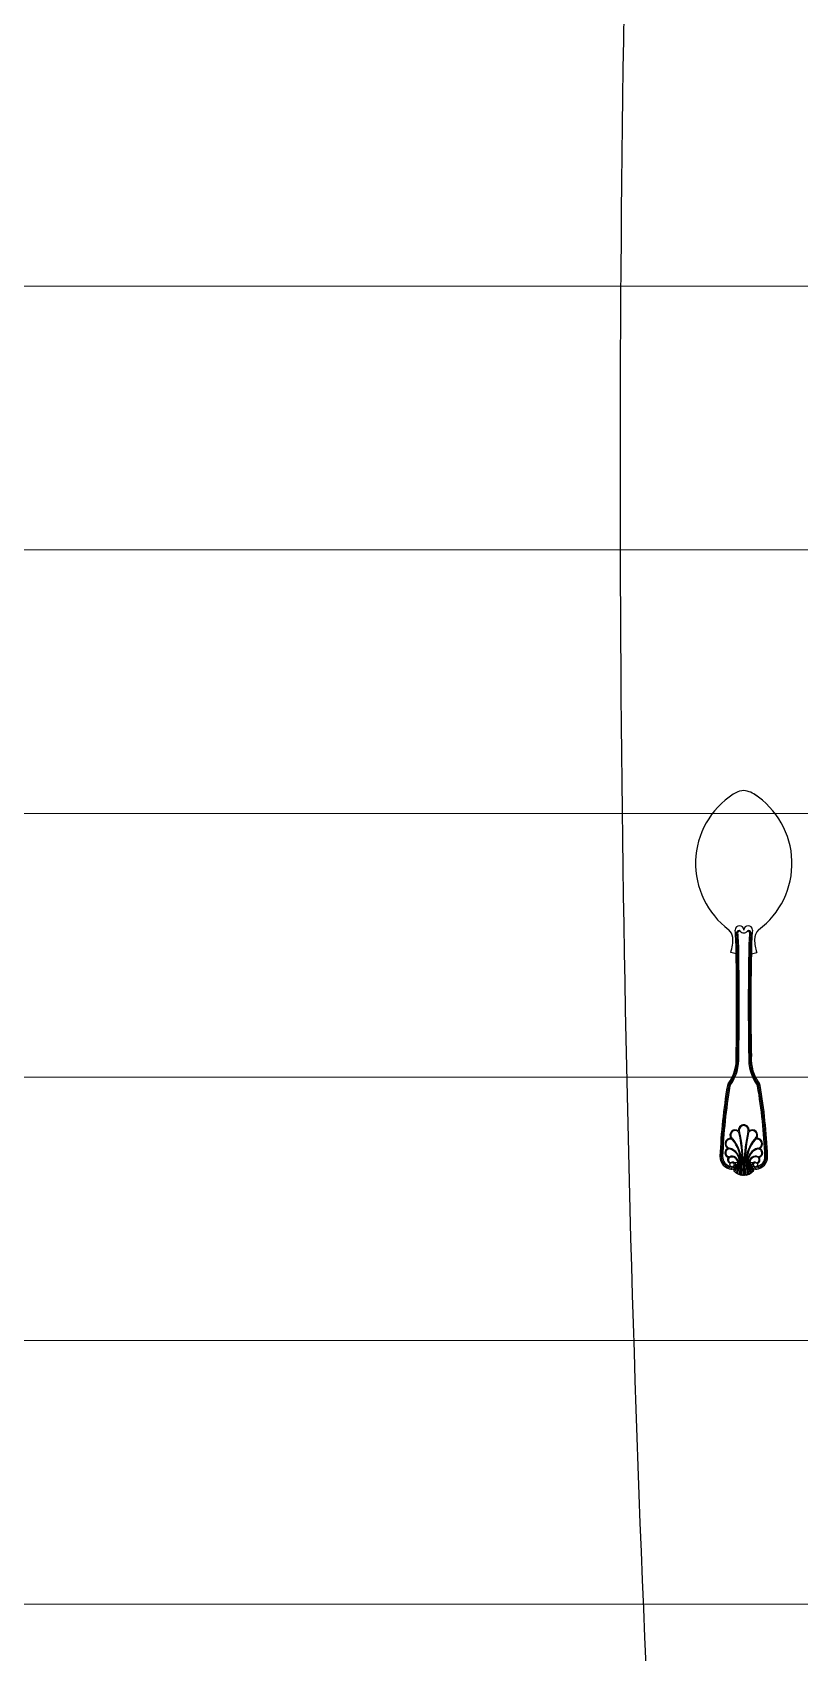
# Model space of a CAD drawing. Header units: millimetres. Extents: x -18512 to 101824, y -95768 to 52898.
# Drawn here: x 32313 to 32604, y -51471 to -50856 of the extents above; entities that cross this region are included whole.
import ezdxf

# ---------------------------------------------------------------- set-up
doc = ezdxf.new("R2010")
doc.units = ezdxf.units.MM
doc.header["$LTSCALE"] = 25
doc.layers.add('1547 I-StB-p-00-GA$0$WD-FURNITURE-DETAIL', color=126, linetype='Continuous')
doc.layers.add('wood flooring', color=8, linetype='Continuous', lineweight=13)

msp = doc.modelspace()

# ---------------------------------------------------------------- hatches: boundary and pattern name
at = {"layer": 'wood flooring'}
h = msp.add_hatch(dxfattribs=at)
h.set_pattern_fill('_USER', color=256, scale=100, pattern_type=0)
h.set_pattern_definition([(360, (338285.01, 171947.46), (-2e-14, 100), [])])
h.paths.add_polyline_path([(33755.49, -49171.88), (31012.89, -49171.88), (31012.89, -49811.47), (31012.89, -62446.88), (32698.09, -62446.88), (32698.09, -63146.88), (33808.09, -63146.88)])

# ---------------------------------------------------------------- linework, layer by layer
at = {"layer": '1547 I-StB-p-00-GA$0$WD-FURNITURE-DETAIL'}
for p, q in [((32580.45, -51205.72), (32578.37, -51205.25)), ((32586.19, -51205.7), (32588.26, -51205.22)), ((32581.06, -51284.83), (32579.63, -51287.76)), ((32581.36, -51284.8), (32580.04, -51288.2)), ((32581.65, -51284.78), (32580.5, -51288.59)), ((32581.95, -51284.76), (32581, -51288.9)), ((32582.26, -51284.75), (32581.52, -51289.15)), ((32582.56, -51284.74), (32582.04, -51289.33)), ((32582.56, -51289.44), (32582.86, -51284.73)), ((32583.17, -51284.73), (32583.07, -51289.5)), ((32583.47, -51284.73), (32583.56, -51289.5)), ((32584.07, -51289.44), (32583.77, -51284.73)), ((32584.07, -51284.74), (32584.59, -51289.33)), ((32584.38, -51284.75), (32585.12, -51289.15)), ((32584.68, -51284.76), (32585.63, -51288.9)), ((32584.98, -51284.78), (32586.13, -51288.59)), ((32585.28, -51284.8), (32586.6, -51288.2)), ((32585.58, -51284.83), (32587.01, -51287.76)), ((32586.5, -51284.93), (32586.5, -51285.3))]:
    msp.add_line(p, q, dxfattribs=at)
for centre in [(32578.87, -51285.71), (32587.77, -51285.71)]:
    msp.add_circle(centre, 0.781, dxfattribs=at)
for centre, radius, start, end in [((43056.58, -51022.75), 10520.2, 178.990587, 182.762769), ((32596.34, -51171.45), 31.32, 122.94459, 233.39314), ((32584.09, -51152.59), 8.83, 115.41403, 123.19798), ((32583.32, -51149.74), 5.94, 90, 120.46252), ((32582.54, -51152.59), 8.83, 49.80875, 84.95152), ((32570.29, -51171.45), 31.32, 306.60686, 57.05541), ((32581.68, -51196.69), 1.64, 0, 180), ((32584.96, -51196.69), 1.64, 0, 180), ((32573.93, -51200.33), 5.28, 8.97519, 44.97571), ((32564.75, -51200.48), 14.43, 340.71283, 3.9014), ((32478.52, -51205.82), 101.92, 0.06408, 5.14105), ((32581.41, -51197.7), 0.791, 45.54419, 178.5176), ((32478.52, -51205.82), 102.42, 0.06408, 4.55624), ((32581.73, -51197.73), 0.624, 66.40917, 175.97071), ((32478.52, -51205.82), 102.91, 0.06408, 4.53015), ((32478.52, -51205.82), 102.91, 0.06408, 4.53015), ((32583.29, -51195.99), 1.76, 220.78539, 270.76087), ((32583.29, -51195.99), 1.76, 220.78539, 270.76087), ((32583.34, -51195.99), 1.76, 269.23913, 319.21461), ((32584.9, -51197.73), 0.624, 4.02929, 113.59083), ((32585.23, -51197.7), 0.791, 1.4824, 134.45581), ((32688.11, -51205.82), 102.91, 175.46985, 179.93592), ((32688.11, -51205.82), 102.42, 175.44376, 179.93592), ((32688.11, -51205.82), 101.92, 174.85895, 179.93592), ((32592.7, -51200.33), 5.28, 135.02429, 180.53007), ((32601.85, -51200.38), 14.43, 179.38801, 199.62385), ((31506.86, -51225.08), 1073.76, 358.95547, 1.03375), ((31506.86, -51225.08), 1074.25, 358.95547, 1.03375), ((31506.86, -51225.08), 1074.74, 358.95547, 1.03375), ((33659.77, -51225.18), 1074.74, 178.96086, 181.03914), ((33659.77, -51225.18), 1074.25, 178.96086, 181.03914), ((33659.77, -51225.18), 1073.76, 178.96086, 181.03914), ((32564.42, -51245.55), 16.06, 323.91929, 3.21721), ((32564.42, -51245.55), 16.55, 323.91929, 3.21721), ((32564.42, -51245.55), 17.04, 323.91929, 3.21721), ((32602.22, -51245.55), 17.04, 176.78279, 216.08071), ((32602.22, -51245.55), 16.55, 176.78279, 216.08071), ((32602.22, -51245.55), 16.06, 176.78279, 216.08071), ((32786.49, -51291.14), 212.37, 170.39252, 177.67127), ((32786.49, -51291.14), 212.37, 170.39252, 177.67127), ((32786.49, -51291.14), 211.87, 170.39252, 177.67127), ((32786.49, -51291.14), 211.38, 170.39252, 177.67127), ((32578.72, -51255.97), 1.64, 143.91929, 170.39252), ((32578.72, -51255.97), 1.15, 143.91929, 170.39252), ((32578.72, -51255.97), 0.656, 143.91929, 170.39252), ((32587.92, -51255.97), 0.656, 9.60748, 36.08071), ((32380.15, -51291.14), 211.38, 2.32873, 9.60748), ((32587.92, -51255.97), 1.15, 9.60748, 36.08071), ((32380.15, -51291.14), 211.87, 2.32873, 9.60748), ((32587.92, -51255.97), 1.64, 9.60748, 36.08071), ((32380.15, -51291.14), 212.37, 2.32873, 9.60748), ((32380.15, -51291.14), 212.37, 2.32873, 9.60748), ((32578.23, -51277.75), 2.02, 82.26248, 243.26726), ((32578.23, -51277.75), 2.02, 82.26248, 243.26726), ((32578.23, -51277.75), 1.72, 61.63335, 260.55921), ((32578.23, -51277.75), 1.72, 61.63335, 260.55921), ((32580.1, -51274.52), 2.02, 52.8986, 217.59919), ((32580.1, -51274.52), 1.72, 36.21356, 239.93084), ((32567.78, -51285.36), 14.49, 2.46639, 38.97297), ((32567.8, -51285.35), 14.77, 2.39522, 39.23786), ((32583.32, -51272.63), 2.02, 351.76469, 180), ((32583.32, -51272.63), 2.02, 0, 188.23531), ((32522.64, -51286.42), 60.25, 1.6084, 12.37674), ((32583.32, -51272.63), 1.72, 335.43065, 180), ((32583.32, -51272.63), 1.72, 0, 204.56935), ((32522.96, -51286.39), 60.23, 1.5779, 12.51661), ((32643.67, -51286.39), 60.23, 167.48292, 178.42257), ((32644, -51286.42), 60.25, 167.62326, 178.3916), ((32598.83, -51285.35), 14.77, 140.76214, 177.62363), ((32598.85, -51285.36), 14.49, 141.02703, 177.58923), ((32586.53, -51274.52), 1.72, 300.06916, 143.78644), ((32586.53, -51274.52), 2.02, 322.40081, 127.1014), ((32588.4, -51277.75), 1.72, 279.44079, 118.36665), ((32588.4, -51277.75), 2.02, 296.73274, 97.73752), ((32579.03, -51282.7), 4.74, 177.81295, 265.67093), ((32579.01, -51282.7), 4.22, 177.67986, 265.98062), ((32579.01, -51282.7), 3.73, 177.67986, 262.20689), ((32577.91, -51281.22), 1.77, 109.52396, 255.27709), ((32577.91, -51281.22), 1.77, 109.52396, 255.27709), ((32577.91, -51281.22), 1.46, 88.78424, 269.55904), ((32577.91, -51281.22), 1.46, 88.78424, 269.55904), ((32578.82, -51285.06), 2.54, 5.80055, 111.10788), ((32576.46, -51284.73), 5.49, 359.99654, 74.28767), ((32576.46, -51284.74), 5.2, 0.03992, 73.34123), ((32590.17, -51284.73), 5.49, 105.71233, 180.28988), ((32590.18, -51284.74), 5.2, 106.65877, 180.45626), ((32587.82, -51285.07), 2.55, 69.00097, 173.95927), ((32587.63, -51282.7), 4.22, 274.01938, 2.32014), ((32587.6, -51282.7), 4.74, 274.32907, 2.18705), ((32587.63, -51282.7), 3.73, 277.79311, 2.32014), ((32588.72, -51281.22), 1.46, 270.44096, 91.21576), ((32588.72, -51281.22), 1.77, 284.72291, 70.47604), ((32578.74, -51283.84), 1.57, 144.40564, 249.71409), ((32578.74, -51283.84), 1.57, 144.40564, 249.71409), ((32578.74, -51283.84), 1.26, 144.40564, 255.31334), ((32578.66, -51283.93), 1.16, 125.58534, 257.93516), ((32578.2, -51283.48), 0.616, 111.92291, 142.63444), ((32578.82, -51285.05), 2.24, 5.80756, 111.99045), ((32579.17, -51285.97), 1.17, 328.61747, 146.0831), ((32578.71, -51285.72), 1.7, 258.6831, 329.85785), ((32578.71, -51285.72), 1.19, 258.22436, 329.85785), ((32578.77, -51285.96), 1.03, 339.08378, 84.7865), ((32583.32, -51284.73), 4.77, 212.72018, 219.34778), ((32579.83, -51287.98), 0.302, 132.97141, 312.97141), ((32583.08, -51306.8), 22.07, 89.38551, 98.53825), ((32580.27, -51288.39), 0.302, 140.21947, 320.21947), ((32580.75, -51288.75), 0.296, 147.39634, 327.39634), ((32583.55, -51306.8), 22.07, 81.46175, 90.61449), ((32587.9, -51285.12), 2.34, 71.02499, 172.72373), ((32585.88, -51288.75), 0.296, 212.60366, 32.60366), ((32586.36, -51288.39), 0.302, 219.78053, 39.78053), ((32587.46, -51285.97), 1.17, 33.9169, 211.38253), ((32587.93, -51285.72), 1.7, 210.14215, 281.3169), ((32586.8, -51287.98), 0.302, 227.02859, 47.02859), ((32587.86, -51285.96), 1.03, 95.2135, 200.91622), ((32587.93, -51285.72), 1.19, 210.14215, 269.67328), ((32583.32, -51284.73), 4.77, 320.65222, 327.27982), ((32587.89, -51283.84), 1.26, 284.68666, 35.59436), ((32587.89, -51283.84), 1.57, 290.28591, 35.59436), ((32588.43, -51283.48), 0.616, 37.36556, 68.07709), ((32581.26, -51289.03), 0.287, 154.39486, 334.39486), ((32581.78, -51289.24), 0.277, 161.16419, 341.16419), ((32582.3, -51289.39), 0.266, 167.68238, 347.68238), ((32582.81, -51289.47), 0.256, 173.94764, 353.94764), ((32583.32, -51289.5), 0.248, 177.67085, 2.32915), ((32583.82, -51289.47), 0.256, 186.05236, 6.05236), ((32584.33, -51289.39), 0.266, 192.31762, 12.31762), ((32584.85, -51289.24), 0.277, 198.83581, 18.83581), ((32585.37, -51289.03), 0.287, 205.60514, 25.60514)]:
    msp.add_arc(centre, radius, start, end, dxfattribs=at)

doc.saveas('drawing.dxf')
